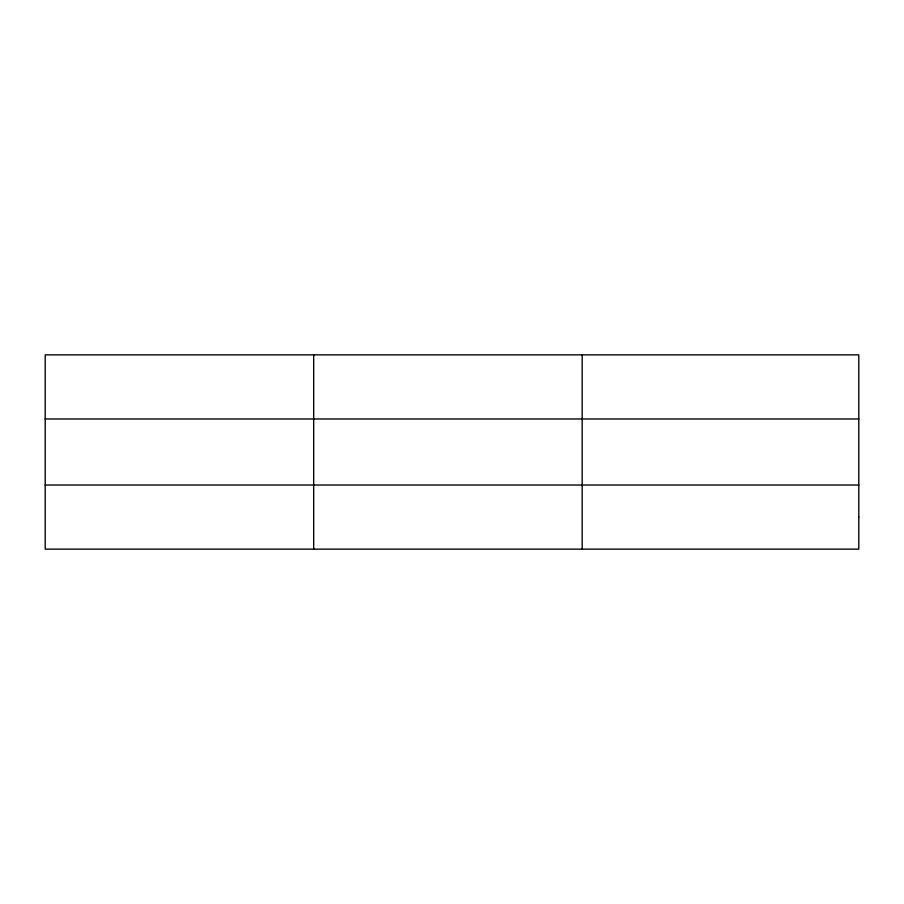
<?xml version="1.0" encoding="UTF-8"?>
<svg xmlns="http://www.w3.org/2000/svg" width="904" height="904" viewBox="0 0 904 904"><rect width="100%" height="100%" fill="white"/><g stroke="black" fill="none" stroke-linecap="round" stroke-linejoin="round"><path stroke-width="1.36" d="M313.688 549.135L313.688 354.865M582.176 549.135L582.176 354.865M45.2 418.97L858.8 418.97M45.2 485.03L858.8 485.03M858.8 517.077L858.8 549.135L45.2 549.135L45.2 354.865L858.8 354.865L858.8 517.077"/></g></svg>
